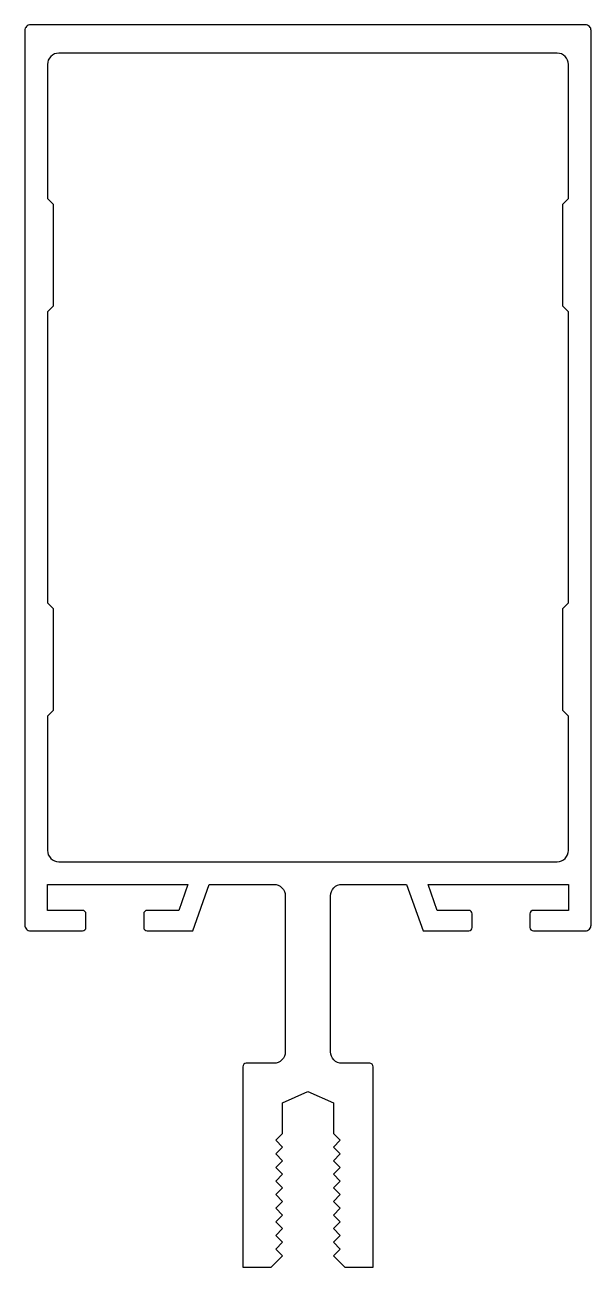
# Model space of a CAD drawing. Extents: x 139 to 189, y 131 to 240.
import ezdxf

# ---------------------------------------------------------------- set-up
doc = ezdxf.new("R2010")
doc.units = 0
doc.header["$LTSCALE"] = 15
doc.layers.add('ERCAN', color=220, linetype='CONTINUOUS')

msp = doc.modelspace()

# ---------------------------------------------------------------- linework, layer by layer
at = {"layer": 'ERCAN', "color": 0}
for points in [[(162.44, 149.76, -0.414214), (161.44, 148.76), (158.99, 148.76, 0.414214), (158.69, 148.46), (158.69, 130.76), (161.19, 130.76), (162.19, 131.76), (161.59, 132.36), (162.19, 132.96), (161.59, 133.56), (162.19, 134.16), (161.59, 134.76), (162.19, 135.36), (161.59, 135.96), (162.19, 136.56), (161.59, 137.16), (162.19, 137.76), (161.59, 138.36), (162.19, 138.96), (161.59, 139.56), (162.19, 140.16), (161.59, 140.76), (162.19, 141.36), (161.59, 141.96), (162.19, 142.56), (162.19, 145.26), (164.44, 146.26), (166.69, 145.26), (166.69, 142.56), (167.29, 141.96), (166.69, 141.36), (167.29, 140.76), (166.69, 140.16), (167.29, 139.56), (166.69, 138.96), (167.29, 138.36), (166.69, 137.76), (167.29, 137.16), (166.69, 136.56), (167.29, 135.96), (166.69, 135.36), (167.29, 134.76), (166.69, 134.16), (167.29, 133.56), (166.69, 132.96), (167.29, 132.36), (166.69, 131.76), (167.69, 130.76), (170.19, 130.76), (170.19, 148.46, 0.414214), (169.89, 148.76), (167.44, 148.76, -0.414214), (166.44, 149.76), (166.44, 163.56, -0.414214), (167.44, 164.56), (173.15, 164.56), (174.62, 160.46), (178.64, 160.46, 0.414214), (178.94, 160.76), (178.94, 161.96, 0.414214), (178.64, 162.26), (175.85, 162.26), (175.05, 164.56), (187.44, 164.56), (187.44, 162.26), (184.34, 162.26, 0.414214), (184.04, 161.96), (184.04, 160.76, 0.414214), (184.34, 160.46), (188.94, 160.46, 0.414214), (189.44, 160.96), (189.44, 239.96, 0.414214), (188.94, 240.46), (164.44, 240.46), (139.94, 240.46, 0.414214), (139.44, 239.96), (139.44, 160.96, 0.414214), (139.94, 160.46), (144.54, 160.46, 0.414214), (144.84, 160.76), (144.84, 161.96, 0.414214), (144.54, 162.26), (141.44, 162.26), (141.44, 164.56), (153.83, 164.56), (153.04, 162.26), (150.24, 162.26, 0.414214), (149.94, 161.96), (149.94, 160.76, 0.414214), (150.24, 160.46), (154.27, 160.46), (155.73, 164.56), (161.44, 164.56, -0.414214), (162.44, 163.56)], [(186.94, 215.61), (186.94, 224.61), (187.44, 225.11), (187.44, 236.96, 0.414214), (186.44, 237.96), (142.44, 237.96, 0.414214), (141.44, 236.96), (141.44, 225.11), (141.94, 224.61), (141.94, 215.61), (141.44, 215.11), (141.44, 189.41), (141.94, 188.91), (141.94, 179.91), (141.44, 179.41), (141.44, 167.56, 0.414214), (142.44, 166.56), (186.44, 166.56, 0.414214), (187.44, 167.56), (187.44, 179.41), (186.94, 179.91), (186.94, 188.91), (187.44, 189.41), (187.44, 215.11)]]:
    msp.add_lwpolyline(points, format="xyb", close=True, dxfattribs=at)

doc.saveas('drawing.dxf')
